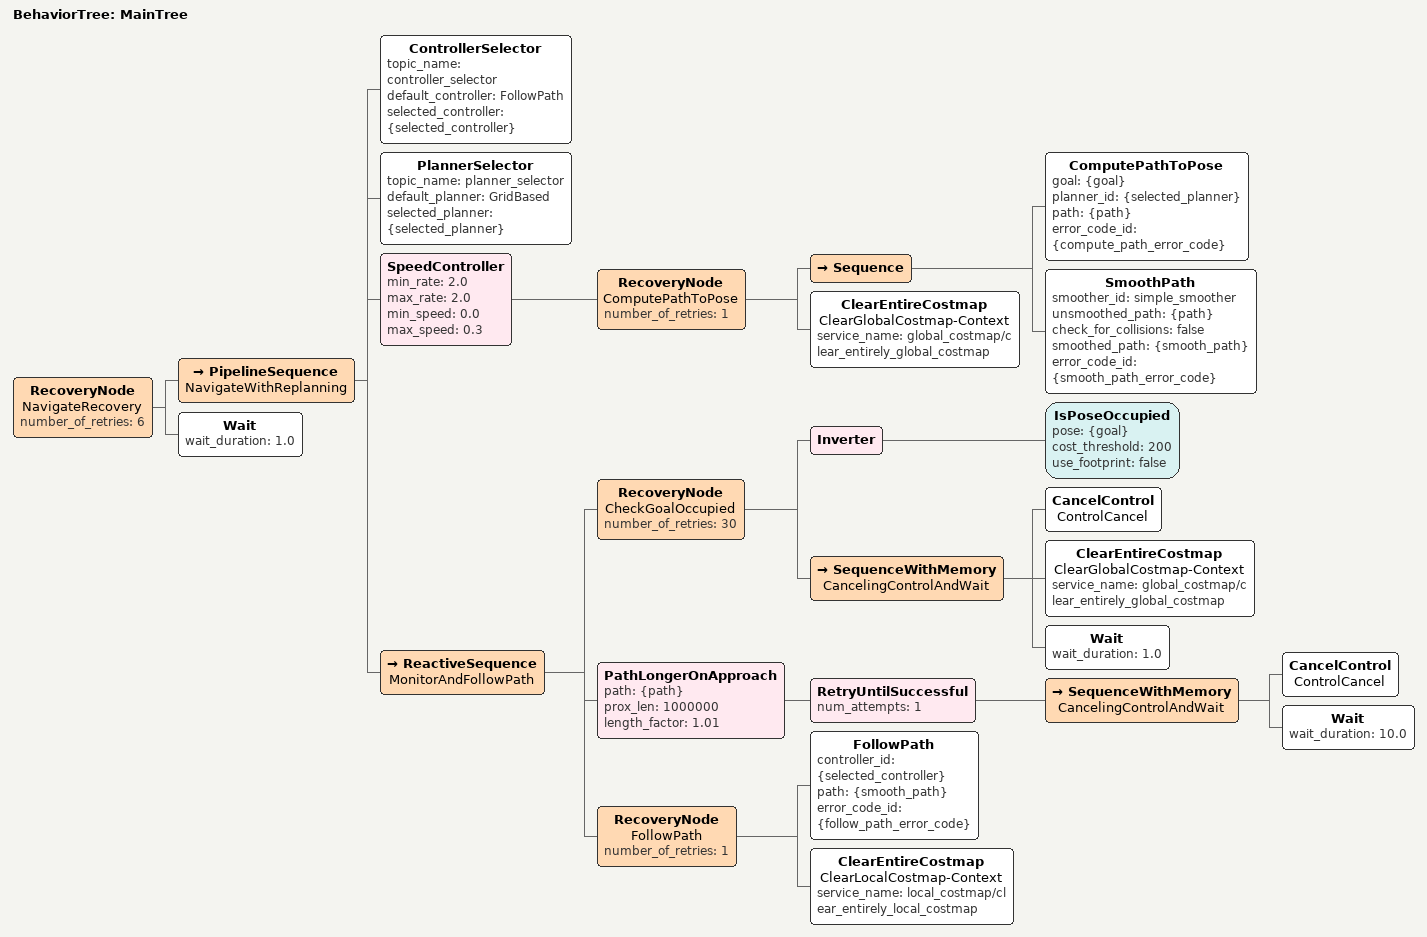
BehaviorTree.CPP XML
<?xml version="1.0" encoding="UTF-8"?>
<root BTCPP_format="4">
  <BehaviorTree ID="MainTree">
    <RecoveryNode name="NavigateRecovery"
                  number_of_retries="6">
      <PipelineSequence name="NavigateWithReplanning">
        <ControllerSelector topic_name="controller_selector"
                            default_controller="FollowPath"
                            selected_controller="{selected_controller}"/>
        <PlannerSelector topic_name="planner_selector"
                         default_planner="GridBased"
                         selected_planner="{selected_planner}"/>
        <SpeedController min_rate="2.0"
                         max_rate="2.0"
                         min_speed="0.0"
                         max_speed="0.3">
          <RecoveryNode name="ComputePathToPose"
                        number_of_retries="1">
            <Sequence>
              <ComputePathToPose goal="{goal}"
                                  planner_id="{selected_planner}"
                                  path="{path}"
                                  error_code_id="{compute_path_error_code}"/>
              <SmoothPath smoother_id="simple_smoother"
                          unsmoothed_path="{path}"
                          check_for_collisions="false"
                          smoothed_path="{smooth_path}"
                          error_code_id="{smooth_path_error_code}"/>
            </Sequence>
            <ClearEntireCostmap name="ClearGlobalCostmap-Context"
                                service_name="global_costmap/clear_entirely_global_costmap"/>
          </RecoveryNode>
        </SpeedController>
        <ReactiveSequence name="MonitorAndFollowPath">
          <RecoveryNode name="CheckGoalOccupied"
                        number_of_retries="30">
            <Inverter>
              <IsPoseOccupied pose="{goal}"
                              cost_threshold="200"
                              use_footprint="false"/>
            </Inverter>
            <SequenceWithMemory name="CancelingControlAndWait">
              <CancelControl name="ControlCancel"/>
              <ClearEntireCostmap name="ClearGlobalCostmap-Context"
                    service_name="global_costmap/clear_entirely_global_costmap"/>
              <Wait wait_duration="1.0"/>
            </SequenceWithMemory>
          </RecoveryNode>
          <PathLongerOnApproach path="{path}"
                                prox_len="1000000"
                                length_factor="1.01">
            <RetryUntilSuccessful num_attempts="1">
              <SequenceWithMemory name="CancelingControlAndWait">
                <CancelControl name="ControlCancel"/>
                <Wait wait_duration="10.0"/>
              </SequenceWithMemory>
            </RetryUntilSuccessful>
          </PathLongerOnApproach>
          <RecoveryNode name="FollowPath"
                        number_of_retries="1">
            <FollowPath controller_id="{selected_controller}"
                        path="{smooth_path}"
                        error_code_id="{follow_path_error_code}"/>
            <ClearEntireCostmap name="ClearLocalCostmap-Context"
                                service_name="local_costmap/clear_entirely_local_costmap"/>
          </RecoveryNode>
        </ReactiveSequence>
      </PipelineSequence>
      <Wait wait_duration="1.0"/>
    </RecoveryNode>
  </BehaviorTree>
</root>
